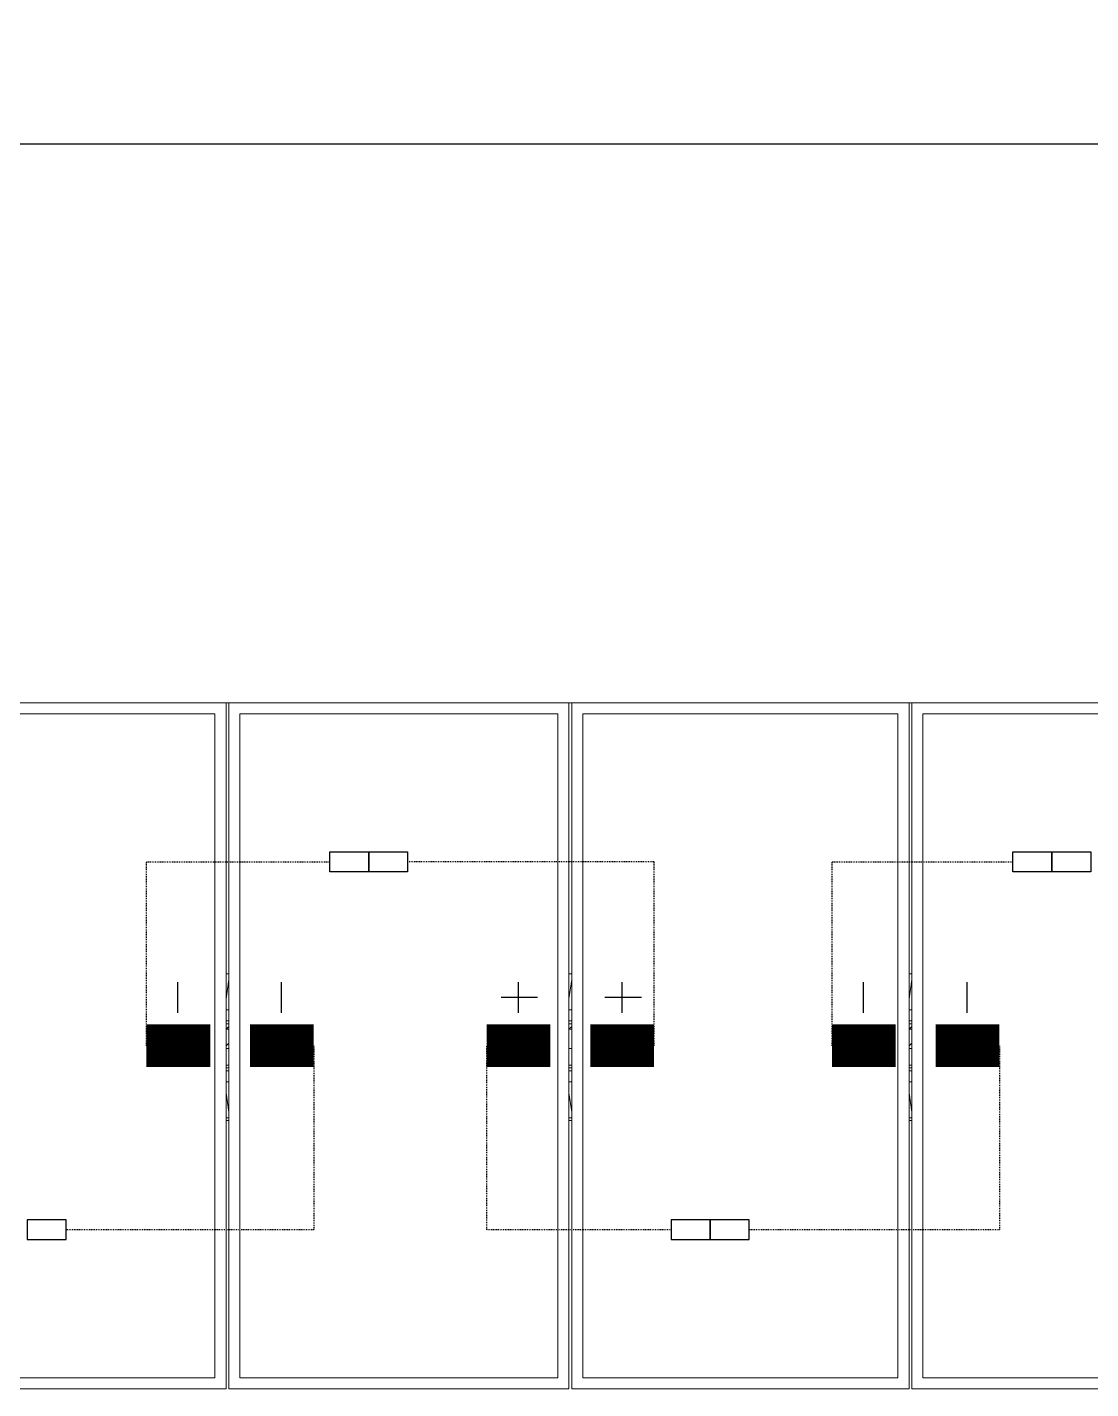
# Model space of a CAD drawing. Header units: feet. Extents: x -9903 to 12307, y -41 to 4121.
# Drawn here: x 5254.9 to 5379.4, y 1367 to 1526.4 of the extents above; entities that cross this region are included whole.
import ezdxf

# ---------------------------------------------------------------- set-up
doc = ezdxf.new("R2010")
doc.units = ezdxf.units.FT
doc.header["$MEASUREMENT"] = 0
doc.linetypes.add('HIDDEN', pattern=[0.375, 0.25, -0.125])
for name, color, linetype in [('E-HARN-COMP', 8, 'Continuous'), ('E-TRNK-CABL-NEG', 6, 'HIDDEN'), ('E-TRUNK-CABLE-POS', 6, 'HIDDEN'), ('G-ANNO-TEXT', 1, 'Continuous'), ('Polarity-Text', 7, 'Continuous')]:
    doc.layers.add(name, color=color, linetype=linetype)

# ---------------------------------------------------------------- blocks, each defined once
blk = doc.blocks.new('A$C47dfd34d')
at = {"lineweight": 5}
for points in [[(5.98142, 0.41332), (4.12817, 0.41332)], [(4.95147, 0.23499), (4.95313, 0.24666), (4.95313, 0.24332)], [(5.15812, 0.24666), (5.15812, 0.24332)], [(5.15979, 0.24666), (5.15812, 0.23499)], [(5.36312, 0.23499), (5.36478, 0.24666), (5.36478, 0.24332)], [(4.95147, 0.22832), (4.95313, 0.22832)], [(4.95313, 0.22166), (4.95147, 0.22166)], [(5.15812, 0.22832), (5.15979, 0.22832)], [(5.15979, 0.22166), (5.15812, 0.22166)], [(5.36312, 0.22832), (5.36478, 0.22832)], [(5.36478, 0.22166), (5.36312, 0.22166)], [(4.95147, 0.21999), (4.95313, 0.21999)], [(4.95313, 0.21666), (4.95147, 0.21666), (4.95313, 0.21832)], [(5.15812, 0.21999), (5.15979, 0.21999)], [(5.15979, 0.21666), (5.15812, 0.21666), (5.15979, 0.21832)], [(5.36312, 0.21999), (5.36478, 0.21999)], [(5.36478, 0.21666), (5.36312, 0.21666), (5.36478, 0.21832)], [(4.95147, 0.20666), (4.95313, 0.20832)], [(5.15812, 0.20666), (5.15812, 0.20832)], [(5.36312, 0.20666), (5.36478, 0.20832)], [(4.95313, 0.20499), (4.95147, 0.20499)], [(5.15979, 0.20499), (5.15812, 0.20499)], [(5.36478, 0.20499), (5.36312, 0.20499)], [(4.95147, 0.19499), (4.95313, 0.19499)], [(4.95313, 0.19333), (4.95147, 0.19333)], [(4.95147, 0.19166), (4.95313, 0.19166)], [(5.15812, 0.19499), (5.15979, 0.19499)], [(5.15979, 0.19333), (5.15812, 0.19333)], [(5.15812, 0.19166), (5.15979, 0.19166)], [(5.36312, 0.19499), (5.36478, 0.19499)], [(5.36478, 0.19333), (5.36312, 0.19333)], [(5.36312, 0.19166), (5.36478, 0.19166)], [(4.95313, 0.18499), (4.95147, 0.18499)], [(5.15979, 0.18499), (5.15812, 0.18499)], [(5.36478, 0.18499), (5.36312, 0.18499)], [(4.95147, 0.17833), (4.95313, 0.16666)], [(5.15812, 0.17833), (5.15979, 0.16666)], [(5.36312, 0.17833), (5.36478, 0.16666)], [(4.95313, 0.16833), (4.95313, 0.16499)], [(4.95313, 0.16499), (4.95313, 0.16499)], [(5.15812, 0.16833), (5.15812, 0.16499)], [(5.15812, 0.16499), (5.15812, 0.16499)], [(5.36478, 0.16833), (5.36478, 0.16499)], [(5.36478, 0.16499), (5.36478, 0.16499)], [(4.95147, 0.16333), (4.95313, 0.16333)], [(4.95147, 0.16166), (4.95313, 0.16166)], [(5.15812, 0.16333), (5.15979, 0.16333)], [(5.15812, 0.16166), (5.15979, 0.16166)], [(5.36312, 0.16333), (5.36478, 0.16333)], [(5.36312, 0.16166), (5.36478, 0.16166)]]:
    blk.add_lwpolyline(points, dxfattribs=at)
for points in [[(4.74647, 0.41332), (4.95147, 0.41332), (4.95147, 0), (4.74647, 0)], [(4.95313, 0.41332), (5.15812, 0.41332), (5.15812, 0), (4.95313, 0)], [(5.15979, 0), (5.36312, 0), (5.36312, 0.41332), (5.15979, 0.41332)], [(5.36478, 0.41332), (5.36478, 0), (5.56977, 0), (5.56977, 0.41332)], [(4.75314, 0.40665), (4.75314, 0.00667), (4.9448, 0.00667), (4.9448, 0.40665)], [(4.9598, 0.40665), (4.9598, 0.00667), (5.15146, 0.00667), (5.15146, 0.40665)], [(5.16646, 0.00667), (5.35645, 0.00667), (5.35645, 0.40665), (5.16646, 0.40665)], [(5.56311, 0.40665), (5.56311, 0.00667), (5.37145, 0.00667), (5.37145, 0.40665)], [(4.95313, 0.24999), (4.95147, 0.24999)], [(5.15979, 0.24999), (5.15812, 0.24999)], [(5.36478, 0.24999), (5.36312, 0.24999)]]:
    blk.add_lwpolyline(points, close=True, dxfattribs=at)

msp = doc.modelspace()

# ---------------------------------------------------------------- linework, layer by layer
at = {"layer": 'E-HARN-COMP'}
for points in [[(5294.85, 1429.87), (5294.85, 1427.54), (5290.29, 1427.54), (5290.29, 1429.87)], [(5299.41, 1429.87), (5299.41, 1427.54), (5294.85, 1427.54), (5294.85, 1429.87)], [(5374.85, 1429.87), (5374.85, 1427.54), (5370.29, 1427.54), (5370.29, 1429.87)], [(5379.41, 1429.87), (5379.41, 1427.54), (5374.85, 1427.54), (5374.85, 1429.87)], [(5259.42, 1384.47), (5259.42, 1386.8), (5254.85, 1386.8), (5254.85, 1384.47)], [(5334.85, 1384.47), (5334.85, 1386.8), (5330.29, 1386.8), (5330.29, 1384.47)], [(5339.42, 1384.47), (5339.42, 1386.8), (5334.85, 1386.8), (5334.85, 1384.47)]]:
    msp.add_lwpolyline(points, close=True, dxfattribs=at)
at = {"layer": 'E-HARN-COMP', "const_width": 5}
for points in [[(5268.82, 1407.17), (5276.28, 1407.17)], [(5288.41, 1407.17), (5280.96, 1407.17)], [(5308.67, 1407.17), (5316.12, 1407.17)], [(5328.27, 1407.17), (5320.81, 1407.17)], [(5349.12, 1407.17), (5356.58, 1407.17)], [(5368.71, 1407.17), (5361.26, 1407.17)]]:
    msp.add_lwpolyline(points, dxfattribs=at)
at = {"layer": 'E-TRNK-CABL-NEG', "ltscale": 0.1}
for points in [[(5268.83, 1407.17), (5268.83, 1428.7), (5290.29, 1428.7)], [(5349.13, 1407.17), (5349.13, 1428.7), (5370.29, 1428.7)], [(5288.41, 1407.17), (5288.41, 1385.63), (5259.42, 1385.63)], [(5368.71, 1407.17), (5368.71, 1385.63), (5339.42, 1385.63)]]:
    msp.add_lwpolyline(points, dxfattribs=at)
at = {"layer": 'E-TRUNK-CABLE-POS', "ltscale": 0.1}
for points in [[(5328.27, 1407.17), (5328.27, 1428.7), (5299.42, 1428.7)], [(5330.29, 1385.63), (5308.67, 1385.63), (5308.67, 1407.17)]]:
    msp.add_lwpolyline(points, dxfattribs=at)
at = {"layer": 'G-ANNO-TEXT', "flags": 128}
msp.add_lwpolyline([(4495.72, 1499.14, -0.298343), (4514.22, 1512.79), (5006.37, 1512.79, 0.298343), (5024.88, 1526.43, 0.298343), (5043.39, 1512.79), (5596.31, 1512.79, -0.298343), (5614.82, 1499.14)], format="xyb", dxfattribs=at)
at = {"layer": 'Polarity-Text'}
for p, q in [((5272.47, 1414.63), (5272.47, 1411.01)), ((5284.61, 1414.63), (5284.61, 1411.01)), ((5312.36, 1414.63), (5312.36, 1411.01)), ((5324.5, 1414.63), (5324.5, 1411.01)), ((5352.77, 1414.63), (5352.77, 1411.01)), ((5364.91, 1414.63), (5364.91, 1411.01)), ((5314.63, 1412.82), (5310.36, 1412.82)), ((5326.78, 1412.82), (5322.5, 1412.82))]:
    msp.add_line(p, q, dxfattribs=at)

# ---------------------------------------------------------------- block references
at = {"xscale": 194.318304, "yscale": 194.318304, "zscale": 194.318304}
msp.add_blockref('A$C47dfd34d', (4315.98, 1367.01), dxfattribs=at)

doc.saveas('drawing.dxf')
